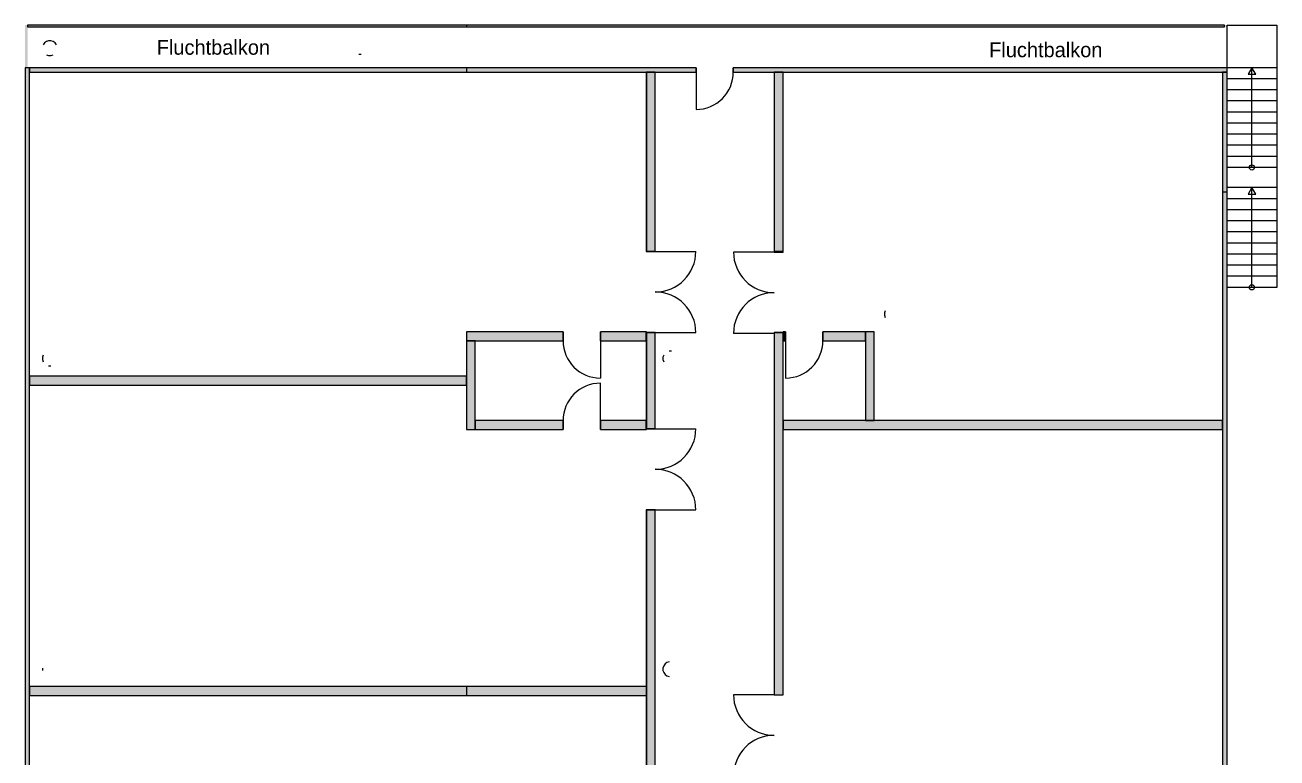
# Model space of a CAD drawing. Header units: metres. Extents: x -52433 to -18540, y 38678 to 85528.
# Drawn here: x -52433 to -18540, y 65692 to 85528 of the extents above; entities that cross this region are included whole.
import ezdxf

# ---------------------------------------------------------------- set-up
doc = ezdxf.new("R2010")
doc.units = ezdxf.units.M
for name, pattern in [('AUSGEZOGEN', [0]), ('Standardmuster', [0]), ('Volllinie', [0])]:
    doc.linetypes.add(name, pattern=pattern)
doc.layers.add('Grundebene', color=7, linetype='Continuous')
doc.styles.add('ARIAL', font='arial.ttf', dxfattribs={"height": 0.2})

# ---------------------------------------------------------------- blocks, each defined once
blk = doc.blocks.new('COMPLEXOBJECT_3-341B')
at = {"layer": 'Grundebene', "color": 18, "linetype": 'AUSGEZOGEN', "lineweight": 13, "true_color": 0x000000}
for points in [[(54210.957615, 158263.75), (54210.957615, 153413.75), (54450.957615, 153413.75), (54450.957615, 158263.75), (54210.957615, 158263.75)], [(54450.957615, 141413.75), (54450.957615, 151213.75), (54210.957615, 151213.75), (54210.957615, 141413.75), (54450.957615, 141413.75)], [(54450.957615, 134213.75), (54450.957615, 139213.75), (54210.957615, 139213.75), (54210.957615, 134213.75), (54450.957615, 134213.75)], [(54450.957615, 124763.75), (54450.957615, 132013.75), (54210.957615, 132013.75), (54210.957615, 125938.75), (54450.957615, 124763.75)]]:
    blk.add_lwpolyline(points, dxfattribs=at)
blk = doc.blocks.new('COMPLEXOBJECT_4-3421')
at = {"layer": 'Grundebene', "color": 18, "linetype": 'AUSGEZOGEN', "lineweight": 13, "true_color": 0x000000}
for points in [[(50750.957615, 158263.75), (50750.957615, 153413.75), (50990.957615, 153413.75), (50990.957615, 158263.75), (50750.957615, 158263.75)], [(50750.957615, 148613.75), (50990.957615, 148613.75), (50990.957615, 151213.75), (50750.957615, 151213.75), (50750.957615, 148613.75)], [(50750.957615, 146413.75), (50750.957615, 136663.75), (50990.957615, 136663.75), (50990.957615, 146413.75), (50750.957615, 146413.75)], [(50750.957615, 134463.75), (50750.957615, 124763.75), (50990.957615, 125938.75), (50990.957615, 134463.75), (50750.957615, 134463.75)]]:
    blk.add_lwpolyline(points, dxfattribs=at)
blk = doc.blocks.new('COMPLEXOBJECT_25-34B2')
at = {"layer": 'Grundebene', "color": 18, "linetype": 'AUSGEZOGEN', "lineweight": 13, "true_color": 0x000000}
for p, q in [((48495.957615, 151233.75), (45880.957615, 151233.75)), ((45880.957615, 151233.75), (45880.957615, 150993.75))]:
    blk.add_line(p, q, dxfattribs=at)
for points in [[(45880.957615, 150993.75), (48495.957615, 150993.75), (48495.957615, 151233.75)], [(50750.957615, 151233.75), (49505.957615, 151233.75), (49505.957615, 150993.75), (50750.957615, 150993.75), (50750.957615, 151233.75)]]:
    blk.add_lwpolyline(points, dxfattribs=at)
blk = doc.blocks.new('COMPLEXOBJECT_38-34E9')
at = {"layer": 'Grundebene', "color": 18, "linetype": 'AUSGEZOGEN', "lineweight": 13, "true_color": 0x000000}
for points in [[(46120.957615, 148593.75), (48495.957615, 148593.75), (48495.957615, 148833.75), (46120.957615, 148833.75), (46120.957615, 148593.75)], [(50750.957615, 148593.75), (50750.957615, 148833.75), (49505.957615, 148833.75), (49505.957615, 148593.75), (50750.957615, 148593.75)]]:
    blk.add_lwpolyline(points, dxfattribs=at)
blk = doc.blocks.new('COMPLEXOBJECT_52-355A')
at = {"layer": 'Grundebene', "color": 18, "linetype": 'AUSGEZOGEN', "lineweight": 13, "true_color": 0x000000}
for points in [[(54450.957615, 151233.75), (54450.957615, 150993.75), (54520.957615, 150993.75), (54520.957615, 151233.75), (54450.957615, 151233.75)], [(56680.957615, 151233.75), (55530.957615, 151233.75), (55530.957615, 150993.75), (56680.957615, 150993.75), (56680.957615, 151233.75)]]:
    blk.add_lwpolyline(points, dxfattribs=at)
blk = doc.blocks.new('door-4D2B')
at = {"layer": 'Grundebene', "color": 18, "linetype": 'Standardmuster', "lineweight": 13, "true_color": 0x000000}
blk.add_line((49505.957615, 150993.75), (49505.957615, 149983.75), dxfattribs=at)
blk.add_arc((49505.957615, 150993.75), 1010, 180, 270, dxfattribs=at)
blk = doc.blocks.new('door-4D4D')
at = {"layer": 'Grundebene', "color": 18, "linetype": 'Standardmuster', "lineweight": 13, "true_color": 0x000000}
blk.add_line((54520.957615, 150993.75), (54520.957615, 149983.75), dxfattribs=at)
blk.add_arc((54520.957615, 150993.75), 1010, 270, 0, dxfattribs=at)
blk = doc.blocks.new('door-4DAC')
at = {"layer": 'Grundebene', "color": 18, "linetype": 'Standardmuster', "lineweight": 13, "true_color": 0x000000}
for p, q in [((50990.957615, 148613.75), (52090.957615, 148613.75)), ((50990.957615, 146413.75), (52090.957615, 146413.75))]:
    blk.add_line(p, q, dxfattribs=at)
for centre, start, end in [((50990.957615, 148613.75), 270, 360), ((50990.957615, 146413.75), 360, 90)]:
    blk.add_arc(centre, 1100, start, end, dxfattribs=at)
blk = doc.blocks.new('door-4DB6')
at = {"layer": 'Grundebene', "color": 18, "linetype": 'Standardmuster', "lineweight": 13, "true_color": 0x000000}
for p, q in [((50990.957615, 153413.75), (52090.957615, 153413.75)), ((50990.957615, 151213.75), (52090.957615, 151213.75))]:
    blk.add_line(p, q, dxfattribs=at)
for centre, start, end in [((50990.957615, 153413.75), 270, 360), ((50990.957615, 151213.75), 360, 90)]:
    blk.add_arc(centre, 1100, start, end, dxfattribs=at)
blk = doc.blocks.new('door-4DC0')
at = {"layer": 'Grundebene', "color": 18, "linetype": 'Standardmuster', "lineweight": 13, "true_color": 0x000000}
for p, q in [((54210.957615, 153394.042385), (53110.957615, 153394.042385)), ((54210.957615, 151194.042385), (53110.957615, 151194.042385))]:
    blk.add_line(p, q, dxfattribs=at)
for centre, start, end in [((54210.957615, 153394.042385), 180, 270), ((54210.957615, 151194.042385), 90, 180)]:
    blk.add_arc(centre, 1100, start, end, dxfattribs=at)
blk = doc.blocks.new('door-4DCA')
at = {"layer": 'Grundebene', "color": 18, "linetype": 'Standardmuster', "lineweight": 13, "true_color": 0x000000}
for p, q in [((54210.957615, 141413.75), (53110.957615, 141413.75)), ((54210.957615, 139213.75), (53110.957615, 139213.75))]:
    blk.add_line(p, q, dxfattribs=at)
for centre, start, end in [((54210.957615, 141413.75), 180, 270), ((54210.957615, 139213.75), 90, 180)]:
    blk.add_arc(centre, 1100, start, end, dxfattribs=at)
blk = doc.blocks.new('door-4E14')
at = {"layer": 'Grundebene', "color": 18, "linetype": 'Standardmuster', "lineweight": 13, "true_color": 0x000000}
blk.add_line((49505.957615, 148833.75), (49505.957615, 149843.75), dxfattribs=at)
blk.add_arc((49505.957615, 148833.75), 1010, 90, 180, dxfattribs=at)
blk = doc.blocks.new('door-4E1E')
at = {"layer": 'Grundebene', "color": 18, "linetype": 'Standardmuster', "lineweight": 13, "true_color": 0x000000}
blk.add_line((52095.957615, 158263.75), (52095.957615, 157253.75), dxfattribs=at)
blk.add_arc((52095.957615, 158263.75), 1010, 270, 0, dxfattribs=at)

msp = doc.modelspace()

# ---------------------------------------------------------------- hatches: boundary and pattern name
at = {"layer": 'Grundebene', "true_color": 0x000000, "transparency": 33554687}
for points in [[(-52433, 84373), (-52433, 85528), (-52363, 85528), (-52363, 84373)], [(-52363, 85528), (-19963, 85528), (-19963, 85478), (-52363, 85478)], [(-40483, 85478), (-40483, 85528), (-19893, 85528), (-19893, 85478)], [(-52313, 84373), (-52313, 50613), (-52433, 50613), (-52433, 84373)], [(-52313, 84373), (-34268, 84373), (-34268, 84253), (-52313, 84253)], [(-40483, 84253), (-40483, 84373), (-34268, 84373), (-34268, 84253)], [(-35613, 79403), (-35613, 84253), (-35373, 84253), (-35373, 79403)], [(-35613, 79403), (-35613, 84253), (-35373, 84253), (-35373, 79403)], [(-33258, 84373), (-19893, 84373), (-19893, 84253), (-33258, 84253)], [(-33258, 84373), (-19893, 84373), (-19893, 84253), (-33258, 84253)], [(-19893, 84253), (-19893, 50753), (-20013, 50753), (-20013, 84253)], [(-19893, 84253), (-19893, 50753), (-20013, 50753), (-20013, 84253)], [(-40483, 77223), (-37868, 77223), (-37868, 76983), (-40483, 76983)], [(-40483, 77223), (-37868, 77223), (-37868, 76983), (-40483, 76983)], [(-40483, 74583), (-40483, 76983), (-40243, 76983), (-40243, 74583)], [(-40483, 74583), (-40483, 76983), (-40243, 76983), (-40243, 74583)], [(-36858, 77223), (-35613, 77223), (-35613, 76983), (-36858, 76983)], [(-36858, 77223), (-35613, 77223), (-35613, 76983), (-36858, 76983)], [(-35373, 74603), (-35613, 74603), (-35613, 77203), (-35373, 77203)], [(-35373, 74603), (-35613, 74603), (-35613, 77203), (-35373, 77203)], [(-31913, 77203), (-31913, 67403), (-32153, 67403), (-32153, 77203)], [(-31913, 77203), (-31913, 67403), (-32153, 67403), (-32153, 77203)], [(-31913, 76983), (-31913, 77223), (-31843, 77223), (-31843, 76983)], [(-31913, 76983), (-31913, 77223), (-31843, 77223), (-31843, 76983)], [(-30833, 77223), (-29683, 77223), (-29683, 76983), (-30833, 76983)], [(-30833, 77223), (-29683, 77223), (-29683, 76983), (-30833, 76983)], [(-29443, 77223), (-29443, 74823), (-29683, 74823), (-29683, 77223)], [(-29443, 77223), (-29443, 74823), (-29683, 74823), (-29683, 77223)], [(-40483, 75783), (-52313, 75783), (-52313, 76023), (-40483, 76023)], [(-37868, 74583), (-40243, 74583), (-40243, 74823), (-37868, 74823)], [(-37868, 74583), (-40243, 74583), (-40243, 74823), (-37868, 74823)], [(-35613, 74823), (-35613, 74583), (-36858, 74583), (-36858, 74823)], [(-35613, 74823), (-35613, 74583), (-36858, 74583), (-36858, 74823)], [(-31913, 74823), (-20013, 74823), (-20013, 74583), (-31913, 74583)], [(-31913, 74823), (-20013, 74823), (-20013, 74583), (-31913, 74583)], [(-35613, 62653), (-35613, 72403), (-35373, 72403), (-35373, 62653)], [(-35613, 62653), (-35613, 72403), (-35373, 72403), (-35373, 62653)], [(-35613, 67383), (-52313, 67383), (-52313, 67623), (-35613, 67623)], [(-40483, 67383), (-40483, 67623), (-35613, 67623), (-35613, 67383)]]:
    msp.add_hatch(color=18, dxfattribs=at).paths.add_polyline_path(points, flags=0)
msp.add_hatch(color=18, dxfattribs=at).paths.add_polyline_path([(-32153, 79384), (-32153, 84253), (-31913, 84253), (-31913, 79384)])
msp.add_hatch(color=18, dxfattribs=at).paths.add_polyline_path([(-32153, 79384), (-32153, 84253), (-31913, 84253), (-31913, 79384)])

# ---------------------------------------------------------------- linework, layer by layer
at = {"layer": 'Grundebene', "color": 18, "linetype": 'AUSGEZOGEN', "lineweight": 13, "true_color": 0x000000}
for p, q in [((-52363, 85528), (-52363, 85478)), ((-19963, 85528), (-52363, 85528)), ((-52363, 85478), (-19963, 85478)), ((-19963, 85528), (-40483, 85528)), ((-19963, 85528), (-40483, 85528)), ((-19963, 85478), (-19963, 85528)), ((-19963, 85478), (-19963, 85528)), ((-51855, 85083), (-51906, 85046)), ((-51795, 85103), (-51855, 85083)), ((-51731, 85103), (-51795, 85103)), ((-51671, 85083), (-51731, 85103)), ((-51620, 85046), (-51671, 85083)), ((-51906, 85046), (-51943, 84995)), ((-51583, 84995), (-51620, 85046)), ((-43395, 84736), (-43331, 84736)), ((-51855, 84724), (-51795, 84704)), ((-51795, 84704), (-51731, 84704)), ((-51731, 84704), (-51671, 84724)), ((-52313, 84373), (-52433, 84373)), ((-52433, 84373), (-52433, 59223)), ((-34268, 84373), (-52313, 84373)), ((-52313, 84373), (-52313, 84253)), ((-52313, 59223), (-52313, 84373)), ((-52313, 84253), (-35613, 84253)), ((-34268, 84373), (-40483, 84373)), ((-40483, 84253), (-35613, 84253)), ((-35613, 84253), (-35613, 79403)), ((-35613, 84253), (-35613, 79403)), ((-35373, 84253), (-34268, 84253)), ((-35373, 79403), (-35373, 84253)), ((-35373, 84253), (-34268, 84253)), ((-35373, 79403), (-35373, 84253)), ((-34268, 84373), (-34268, 84253)), ((-34268, 84373), (-34268, 84253)), ((-34268, 84253), (-34268, 84373)), ((-33258, 84253), (-33258, 84373)), ((-19893, 84373), (-33258, 84373)), ((-33258, 84253), (-33258, 84373)), ((-19893, 84373), (-33258, 84373)), ((-33258, 84373), (-33258, 84253)), ((-33258, 84253), (-32153, 84253)), ((-33258, 84253), (-32153, 84253)), ((-32153, 84253), (-32153, 79403)), ((-32153, 84253), (-32153, 79384)), ((-31913, 79403), (-31913, 84253)), ((-31913, 84253), (-19893, 84253)), ((-31913, 79384), (-31913, 84253)), ((-31913, 84253), (-19893, 84253)), ((-19893, 84253), (-20013, 84253)), ((-20013, 84253), (-20013, 62583)), ((-19893, 84253), (-20013, 84253)), ((-20013, 84253), (-20013, 62583)), ((-19893, 84253), (-19893, 84373)), ((-19893, 84253), (-19893, 84373)), ((-18540, 84373), (-19893, 84373)), ((-19893, 84073), (-19893, 84373)), ((-18540, 84373), (-19893, 84373)), ((-19893, 84073), (-19893, 84373)), ((-19893, 62583), (-19893, 84253)), ((-19893, 62583), (-19893, 84253)), ((-18540, 84073), (-19893, 84073)), ((-19893, 83773), (-19893, 84073)), ((-18540, 84073), (-19893, 84073)), ((-19893, 83773), (-19893, 84073)), ((-18540, 84373), (-18540, 84073)), ((-18540, 84373), (-18540, 84073)), ((-18540, 84073), (-18540, 83773)), ((-18540, 84073), (-18540, 83773)), ((-18540, 83773), (-19893, 83773)), ((-19893, 83473), (-19893, 83773)), ((-18540, 83773), (-19893, 83773)), ((-19893, 83473), (-19893, 83773)), ((-18540, 83773), (-18540, 83473)), ((-18540, 83773), (-18540, 83473)), ((-18540, 83473), (-19893, 83473)), ((-19893, 83173), (-19893, 83473)), ((-18540, 83473), (-19893, 83473)), ((-19893, 83173), (-19893, 83473)), ((-18540, 83473), (-18540, 83173)), ((-18540, 83473), (-18540, 83173)), ((-18540, 83173), (-19893, 83173)), ((-19893, 82873), (-19893, 83173)), ((-18540, 83173), (-19893, 83173)), ((-19893, 82873), (-19893, 83173)), ((-18540, 83173), (-18540, 82873)), ((-18540, 83173), (-18540, 82873)), ((-18540, 82873), (-19893, 82873)), ((-19893, 82573), (-19893, 82873)), ((-18540, 82873), (-19893, 82873)), ((-19893, 82573), (-19893, 82873)), ((-18540, 82873), (-18540, 82573)), ((-18540, 82873), (-18540, 82573)), ((-18540, 82573), (-19893, 82573)), ((-19893, 82273), (-19893, 82573)), ((-18540, 82573), (-19893, 82573)), ((-19893, 82273), (-19893, 82573)), ((-18540, 82573), (-18540, 82273)), ((-18540, 82573), (-18540, 82273)), ((-18540, 82273), (-19893, 82273)), ((-19893, 81973), (-19893, 82273)), ((-18540, 82273), (-19893, 82273)), ((-19893, 81973), (-19893, 82273)), ((-18540, 82273), (-18540, 81973)), ((-18540, 82273), (-18540, 81129)), ((-18540, 81973), (-19893, 81973)), ((-18540, 81673), (-19893, 81673)), ((-19893, 81009), (-20013, 81009)), ((-19893, 81009), (-20013, 81009)), ((-19893, 81009), (-19893, 81129)), ((-19893, 81009), (-19893, 81129)), ((-18540, 81129), (-19893, 81129)), ((-19893, 80829), (-19893, 81129)), ((-18540, 81129), (-19893, 81129)), ((-19893, 80829), (-19893, 81129)), ((-18540, 81129), (-18540, 80829)), ((-18540, 81129), (-18540, 80829)), ((-18540, 80829), (-19893, 80829)), ((-19893, 80529), (-19893, 80829)), ((-18540, 80829), (-19893, 80829)), ((-19893, 80529), (-19893, 80829)), ((-18540, 80829), (-18540, 80529)), ((-18540, 80829), (-18540, 80529)), ((-18540, 80529), (-19893, 80529)), ((-19893, 80229), (-19893, 80529)), ((-18540, 80529), (-19893, 80529)), ((-19893, 80229), (-19893, 80529)), ((-18540, 80529), (-18540, 80229)), ((-18540, 80529), (-18540, 80229)), ((-18540, 80229), (-19893, 80229)), ((-19893, 79929), (-19893, 80229)), ((-18540, 80229), (-19893, 80229)), ((-19893, 79929), (-19893, 80229)), ((-18540, 80229), (-18540, 79929)), ((-18540, 80229), (-18540, 79929)), ((-18540, 79929), (-19893, 79929)), ((-19893, 79629), (-19893, 79929)), ((-18540, 79929), (-19893, 79929)), ((-19893, 79629), (-19893, 79929)), ((-18540, 79929), (-18540, 79629)), ((-18540, 79929), (-18540, 79629)), ((-35373, 79403), (-35613, 79403)), ((-35373, 79403), (-35613, 79403)), ((-31913, 79403), (-32153, 79403)), ((-31913, 79384), (-32153, 79384)), ((-18540, 79629), (-19893, 79629)), ((-19893, 79329), (-19893, 79629)), ((-18540, 79629), (-19893, 79629)), ((-19893, 79329), (-19893, 79629)), ((-18540, 79329), (-19893, 79329)), ((-19893, 79029), (-19893, 79329)), ((-18540, 79329), (-19893, 79329)), ((-19893, 79029), (-19893, 79329)), ((-18540, 79629), (-18540, 79329)), ((-18540, 79629), (-18540, 79329)), ((-18540, 79329), (-18540, 79029)), ((-18540, 79329), (-18540, 79029)), ((-18540, 79029), (-19893, 79029)), ((-19893, 78729), (-19893, 79029)), ((-18540, 79029), (-19893, 79029)), ((-19893, 78729), (-19893, 79029)), ((-18540, 79029), (-18540, 78729)), ((-18540, 79029), (-18540, 78429)), ((-18540, 78729), (-19893, 78729)), ((-18540, 78429), (-19893, 78429)), ((-29143, 77795), (-29162, 77735)), ((-29143, 77795), (-29162, 77735)), ((-29162, 77735), (-29162, 77672)), ((-29162, 77735), (-29162, 77672)), ((-29162, 77672), (-29143, 77612)), ((-29162, 77672), (-29143, 77612)), ((-37868, 77223), (-40483, 77223)), ((-40483, 77223), (-40483, 76983)), ((-40483, 77223), (-40483, 76983)), ((-37868, 77223), (-40483, 77223)), ((-40483, 76983), (-40483, 76023)), ((-40483, 76983), (-40483, 76023)), ((-40483, 76983), (-40483, 74583)), ((-40243, 76983), (-37868, 76983)), ((-40243, 74823), (-40243, 76983)), ((-40243, 76983), (-37868, 76983)), ((-40243, 74823), (-40243, 76983)), ((-37868, 77223), (-37868, 76983)), ((-37868, 77223), (-37868, 76983)), ((-35613, 77223), (-36858, 77223)), ((-36858, 76983), (-36858, 77223)), ((-35613, 77223), (-36858, 77223)), ((-36858, 76983), (-36858, 77223)), ((-36858, 76983), (-35613, 76983)), ((-36858, 76983), (-35613, 76983)), ((-35613, 77203), (-35613, 77223)), ((-35613, 77203), (-35613, 77223)), ((-35613, 77203), (-35373, 77203)), ((-35613, 77203), (-35373, 77203)), ((-35613, 76983), (-35613, 74823)), ((-35613, 76983), (-35613, 74823)), ((-35373, 74603), (-35373, 77203)), ((-35373, 74603), (-35373, 77203)), ((-32153, 77203), (-31913, 77203)), ((-32153, 77203), (-32153, 67403)), ((-32153, 77203), (-31913, 77203)), ((-32153, 77203), (-32153, 67403)), ((-31843, 77223), (-31913, 77223)), ((-31913, 77223), (-31913, 77203)), ((-31843, 77223), (-31913, 77223)), ((-31913, 77223), (-31913, 77203)), ((-31913, 76983), (-31843, 76983)), ((-31913, 74823), (-31913, 76983)), ((-31913, 76983), (-31843, 76983)), ((-31913, 74823), (-31913, 76983)), ((-31843, 77223), (-31843, 76983)), ((-31843, 77223), (-31843, 76983)), ((-31843, 76983), (-31843, 77223)), ((-29683, 77223), (-30833, 77223)), ((-30833, 76983), (-30833, 77223)), ((-29683, 77223), (-30833, 77223)), ((-30833, 76983), (-30833, 77223)), ((-30833, 77223), (-30833, 76983)), ((-30833, 76983), (-29683, 76983)), ((-30833, 76983), (-29683, 76983)), ((-29443, 77223), (-29683, 77223)), ((-29443, 77223), (-29683, 77223)), ((-29683, 76983), (-29683, 74823)), ((-29683, 76983), (-29683, 74823)), ((-29443, 74823), (-29443, 77223)), ((-29443, 74823), (-29443, 77223)), ((-34931, 76703), (-34995, 76703)), ((-34931, 76703), (-34995, 76703)), ((-51943, 76595), (-51962, 76535)), ((-51962, 76535), (-51962, 76472)), ((-51962, 76472), (-51943, 76412)), ((-51795, 76304), (-51731, 76304)), ((-35143, 76595), (-35162, 76535)), ((-35143, 76595), (-35162, 76535)), ((-35162, 76535), (-35162, 76472)), ((-35162, 76535), (-35162, 76472)), ((-35162, 76472), (-35143, 76412)), ((-35162, 76472), (-35143, 76412)), ((-52313, 76023), (-52313, 75783)), ((-40483, 76023), (-52313, 76023)), ((-40483, 75783), (-40483, 76023)), ((-52313, 75783), (-40483, 75783)), ((-40483, 75783), (-40483, 74583)), ((-40483, 75783), (-40483, 74583)), ((-40483, 74583), (-40243, 74583)), ((-40483, 74583), (-40243, 74583)), ((-37868, 74823), (-40243, 74823)), ((-37868, 74823), (-40243, 74823)), ((-40243, 74583), (-37868, 74583)), ((-40243, 74583), (-37868, 74583)), ((-37868, 74823), (-37868, 74583)), ((-37868, 74823), (-37868, 74583)), ((-37868, 74583), (-37868, 74823)), ((-36858, 74583), (-36858, 74823)), ((-35613, 74823), (-36858, 74823)), ((-36858, 74583), (-36858, 74823)), ((-35613, 74823), (-36858, 74823)), ((-36858, 74823), (-36858, 74583)), ((-36858, 74583), (-35613, 74583)), ((-36858, 74583), (-35613, 74583)), ((-35373, 74603), (-35613, 74603)), ((-35613, 74583), (-35613, 74603)), ((-35373, 74603), (-35613, 74603)), ((-35613, 74583), (-35613, 74603)), ((-29683, 74823), (-31913, 74823)), ((-29683, 74823), (-31913, 74823)), ((-31913, 74583), (-20013, 74583)), ((-31913, 67403), (-31913, 74583)), ((-31913, 74583), (-20013, 74583)), ((-31913, 67403), (-31913, 74583)), ((-20013, 74823), (-29443, 74823)), ((-20013, 74823), (-29443, 74823)), ((-20013, 74583), (-20013, 74823)), ((-20013, 74583), (-20013, 74823)), ((-35613, 72403), (-35373, 72403)), ((-35613, 72403), (-35613, 67623)), ((-35613, 72403), (-35373, 72403)), ((-35613, 72403), (-35613, 67623)), ((-35373, 62653), (-35373, 72403)), ((-35373, 62653), (-35373, 72403)), ((-51962, 68126), (-51962, 68063)), ((-35143, 68186), (-35162, 68126)), ((-35143, 68186), (-35162, 68126)), ((-35162, 68126), (-35162, 68063)), ((-35162, 68126), (-35162, 68063)), ((-35106, 68237), (-35143, 68186)), ((-35106, 68237), (-35143, 68186)), ((-35055, 68274), (-35106, 68237)), ((-35055, 68274), (-35106, 68237)), ((-34995, 68294), (-35055, 68274)), ((-34995, 68294), (-35055, 68274)), ((-35162, 68063), (-35143, 68003)), ((-35162, 68063), (-35143, 68003)), ((-35143, 68003), (-35106, 67952)), ((-35143, 68003), (-35106, 67952)), ((-35106, 67952), (-35055, 67915)), ((-35106, 67952), (-35055, 67915)), ((-35055, 67915), (-34995, 67895)), ((-35055, 67915), (-34995, 67895)), ((-52313, 67623), (-52313, 67383)), ((-35613, 67623), (-52313, 67623)), ((-35613, 67623), (-40483, 67623)), ((-52313, 67383), (-35613, 67383)), ((-40483, 67383), (-35613, 67383)), ((-35613, 67383), (-35613, 62653)), ((-35613, 67383), (-35613, 62653))]:
    msp.add_line(p, q, dxfattribs=at)
at = {"layer": 'Grundebene', "color": 18, "linetype": 'Volllinie', "lineweight": 9, "true_color": 0x000000}
for p, q in [((-19893, 84373), (-19893, 85528)), ((-19893, 85528), (-18540, 85528)), ((-18540, 85528), (-18540, 84373)), ((-19217, 84373), (-19319, 84196)), ((-19319, 84196), (-19114, 84196)), ((-19217, 81673), (-19217, 84373)), ((-19114, 84196), (-19217, 84373)), ((-19217, 81129), (-19319, 80952)), ((-19217, 78429), (-19217, 81129)), ((-19114, 80952), (-19217, 81129)), ((-19319, 80952), (-19114, 80952))]:
    msp.add_line(p, q, dxfattribs=at)
at = {"layer": 'Grundebene', "color": 18, "linetype": 'AUSGEZOGEN', "lineweight": 13, "true_color": 0x000000}
for points in [[(-40483, 85528), (-40483, 85478), (-19963, 85478), (-19963, 85528), (-40483, 85528)], [(-40483, 84373), (-40483, 84253), (-34268, 84253), (-34268, 84373), (-40483, 84373)], [(-35613, 84253), (-35613, 79403), (-35373, 79403), (-35373, 84253), (-35613, 84253)], [(-19893, 84373), (-33258, 84373), (-33258, 84253), (-19893, 84253), (-19893, 84373)], [(-32153, 84253), (-32153, 79384), (-31913, 79384), (-31913, 84253), (-32153, 84253)], [(-19893, 50753), (-19893, 84253), (-20013, 84253), (-20013, 50753), (-19893, 50753)], [(-37868, 77223), (-40483, 77223), (-40483, 76983), (-37868, 76983), (-37868, 77223)], [(-40483, 76983), (-40483, 74583), (-40243, 74583), (-40243, 76983), (-40483, 76983)], [(-35613, 77223), (-36858, 77223), (-36858, 76983), (-35613, 76983), (-35613, 77223)], [(-35613, 74603), (-35373, 74603), (-35373, 77203), (-35613, 77203), (-35613, 74603)], [(-31913, 67403), (-31913, 77203), (-32153, 77203), (-32153, 67403), (-31913, 67403)], [(-31913, 77223), (-31913, 76983), (-31843, 76983), (-31843, 77223), (-31913, 77223)], [(-29683, 77223), (-30833, 77223), (-30833, 76983), (-29683, 76983), (-29683, 77223)], [(-29443, 74823), (-29443, 77223), (-29683, 77223), (-29683, 74823), (-29443, 74823)], [(-40243, 74583), (-37868, 74583), (-37868, 74823), (-40243, 74823), (-40243, 74583)], [(-35613, 74583), (-35613, 74823), (-36858, 74823), (-36858, 74583), (-35613, 74583)], [(-20013, 74823), (-31913, 74823), (-31913, 74583), (-20013, 74583), (-20013, 74823)], [(-35613, 72403), (-35613, 62653), (-35373, 62653), (-35373, 72403), (-35613, 72403)], [(-40483, 67623), (-40483, 67383), (-35613, 67383), (-35613, 67623), (-40483, 67623)]]:
    msp.add_lwpolyline(points, dxfattribs=at)
at = {"layer": 'Grundebene', "color": 18, "linetype": 'Volllinie', "lineweight": 9, "true_color": 0x000000}
for centre in [(-19217, 81674), (-19217, 78430)]:
    msp.add_circle(centre, 69.2, dxfattribs=at)

# ---------------------------------------------------------------- block references
at = {"layer": 'Grundebene'}
for name in ['COMPLEXOBJECT_4-3421', 'door-4E1E', 'COMPLEXOBJECT_3-341B', 'door-4DB6', 'door-4DC0', 'COMPLEXOBJECT_25-34B2', 'door-4D2B', 'COMPLEXOBJECT_52-355A', 'door-4D4D', 'door-4E14', 'COMPLEXOBJECT_38-34E9', 'door-4DAC', 'door-4DCA']:
    msp.add_blockref(name, (-86364, -74010), dxfattribs=at)

# ---------------------------------------------------------------- texts
at = {"layer": 'Grundebene', "color": 18, "lineweight": 18, "true_color": 0x000000, "style": 'ARIAL', "width": 0.968563}
for p in [(-48868, 84725), (-26333, 84658)]:
    msp.add_text('Fluchtbalkon', height=400, dxfattribs=at).set_placement(p)

doc.saveas('drawing.dxf')
